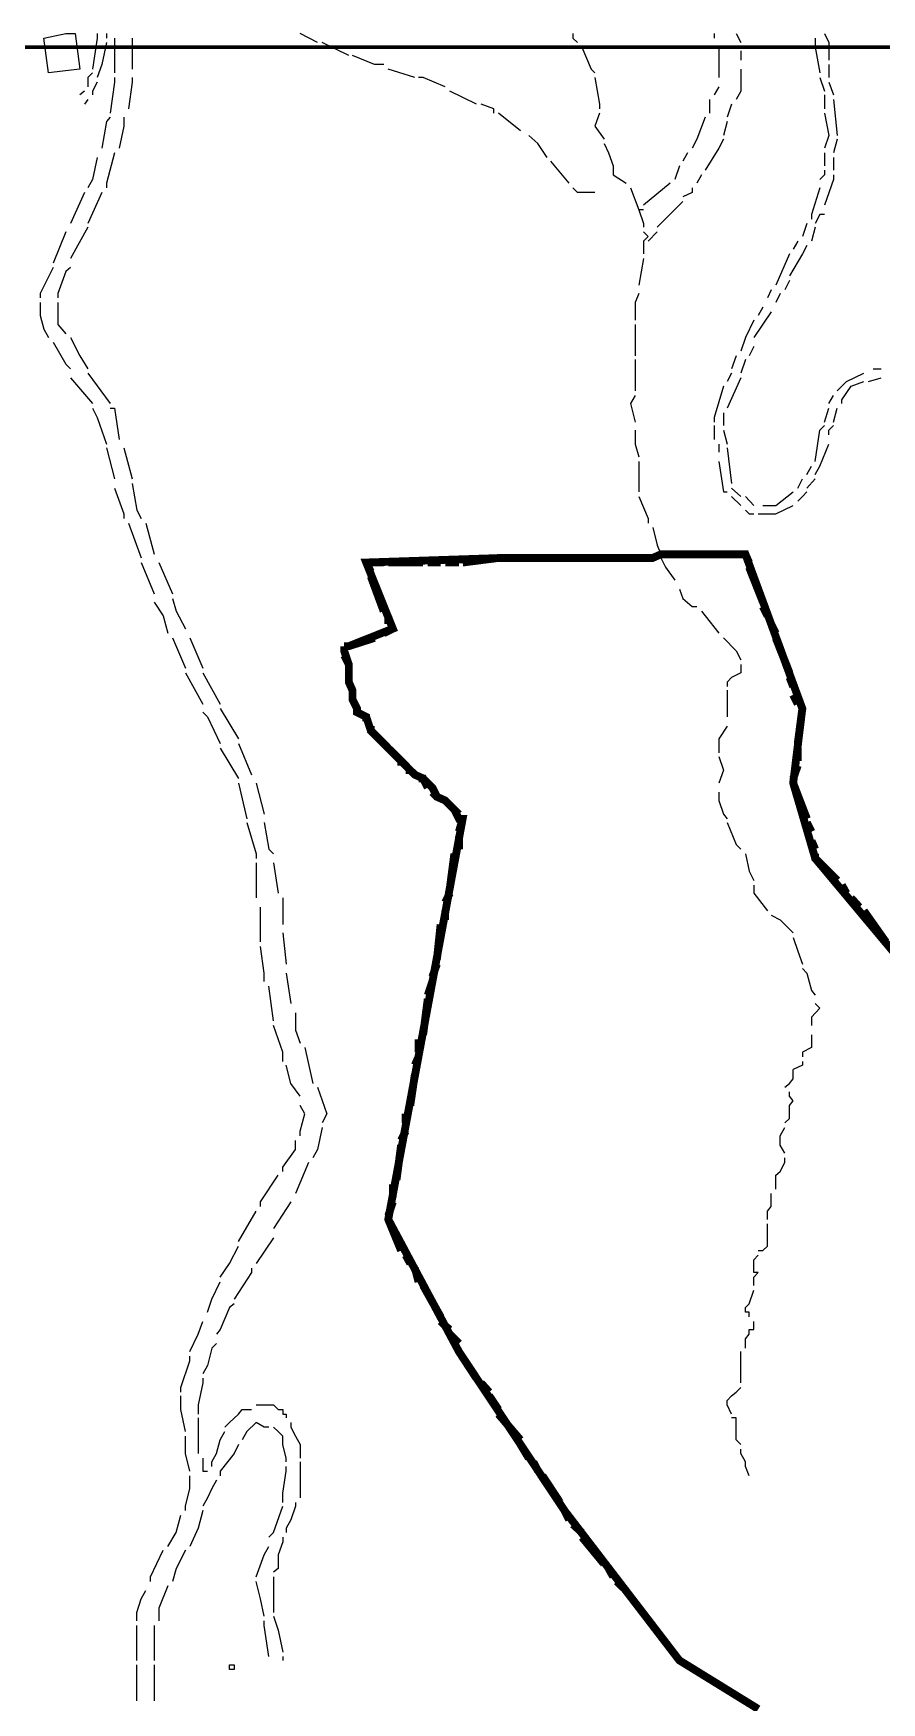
# Model space of a CAD drawing. Header units: millimetres. Extents: x -3588 to 75209, y -3737 to 38254.
# Drawn here: x -801 to -540, y 7621 to 8134 of the extents above; entities that cross this region are included whole.
import ezdxf

# ---------------------------------------------------------------- set-up
doc = ezdxf.new("R2010")
doc.units = ezdxf.units.MM
doc.layers.add('P', color=253, linetype='Continuous')

msp = doc.modelspace()

# ---------------------------------------------------------------- linework, layer by layer
at = {"layer": 'P'}
for points, const_width in [([(-1120.072, 8129.594), (14080.559, 8129.594)], 1.2), ([(-705.4, 7945.535), (-703.975, 7945.535), (-690.436, 7950.912), (-698.614, 7971.237), (-656.556, 7972.645), (-625.509, 7972.645), (-611.954, 7972.645), (-610.546, 7972.645), (-608.001, 7973.766), (-582.027, 7973.766), (-564.535, 7926.347), (-567.352, 7903.477), (-560.582, 7880.336), (-534.608, 7849.289)], 2.417), ([(-705.4, 7945.535), (-703.975, 7945.535), (-690.436, 7950.912), (-698.614, 7971.237), (-656.556, 7972.645), (-625.509, 7972.645), (-611.954, 7972.645), (-610.546, 7972.645), (-608.001, 7973.766), (-582.027, 7973.766), (-564.535, 7926.347), (-567.352, 7903.477), (-560.582, 7880.336), (-534.608, 7849.289)], 1.2), ([(-697.206, 7968.404), (-698.614, 7971.237)], 2.417), ([(-697.206, 7971.237), (-693.253, 7971.237)], 2.417), ([(-691.844, 7971.237), (-681.122, 7971.237)], 2.417), ([(-679.698, 7971.237), (-675.745, 7971.237)], 2.417), ([(-674.336, 7971.237), (-670.111, 7971.237)], 2.417), ([(-668.975, 7971.237), (-657.965, 7972.645)], 2.417), ([(-656.556, 7972.645), (-652.603, 7972.645)], 2.417), ([(-651.195, 7972.645), (-648.65, 7972.645)], 2.417), ([(-645.834, 7972.645), (-635.095, 7972.645)], 2.417), ([(-633.687, 7972.645), (-630.87, 7972.645)], 2.417), ([(-628.326, 7972.645), (-625.509, 7972.645)], 2.417), ([(-622.676, 7972.645), (-613.362, 7972.645)], 2.417), ([(-610.546, 7972.645), (-608.001, 7973.766)], 2.417), ([(-605.184, 7973.766), (-602.352, 7973.766)], 2.417), ([(-601.231, 7973.766), (-590.221, 7973.766)], 2.417), ([(-587.676, 7973.766), (-584.86, 7973.766)], 2.417), ([(-583.451, 7973.766), (-582.027, 7973.766), (-580.907, 7971.237)], 2.417), ([(-580.907, 7969.813), (-576.666, 7959.09)], 2.417), ([(-693.253, 7956.274), (-697.206, 7966.996)], 2.417), ([(-691.844, 7952.321), (-691.844, 7954.849)], 2.417), ([(-576.666, 7957.682), (-575.257, 7954.849)], 2.417), ([(-693.253, 7949.488), (-690.436, 7950.912)], 2.417), ([(-574.121, 7952.321), (-572.713, 7949.488)], 2.417), ([(-705.4, 7945.535), (-703.975, 7945.535), (-696.069, 7948.08)], 2.417), ([(-578.074, 7618.931), (-602.352, 7633.895), (-637.64, 7679.906), (-670.111, 7728.749), (-674.336, 7736.655), (-691.844, 7769.398), (-668.975, 7892.467), (-670.111, 7892.467), (-671.52, 7895.3), (-674.336, 7898.116), (-676.881, 7899.252), (-678.289, 7902.069), (-681.122, 7904.886), (-683.651, 7906.022), (-685.075, 7907.43), (-687.892, 7910.263), (-691.844, 7914.2), (-694.661, 7917.033), (-697.206, 7919.577), (-698.614, 7923.802), (-701.447, 7925.21), (-701.447, 7926.347), (-702.855, 7929.163), (-702.855, 7931.996), (-703.975, 7934.525), (-703.975, 7937.357), (-703.975, 7939.902), (-705.4, 7944.127), (-705.4, 7945.535)], 2.417), ([(-705.4, 7944.127), (-705.4, 7945.535)], 2.417), ([(-578.074, 7618.931), (-602.352, 7633.895), (-637.64, 7679.906), (-670.111, 7728.749), (-674.336, 7736.655), (-691.844, 7769.398), (-668.975, 7892.467), (-670.111, 7892.467), (-671.52, 7895.3), (-674.336, 7898.116), (-676.881, 7899.252), (-678.289, 7902.069), (-681.122, 7904.886), (-683.651, 7906.022), (-685.075, 7907.43), (-687.892, 7910.263), (-691.844, 7914.2), (-694.661, 7917.033), (-697.206, 7919.577), (-698.614, 7923.802), (-701.447, 7925.21), (-701.447, 7926.347), (-702.855, 7929.163), (-702.855, 7931.996), (-703.975, 7934.525), (-703.975, 7937.357), (-703.975, 7939.902), (-705.4, 7944.127), (-705.4, 7945.535)], 1.2), ([(-572.713, 7948.08), (-568.488, 7937.357)], 2.417), ([(-703.975, 7938.766), (-703.975, 7939.902), (-705.4, 7942.719)], 2.417), ([(-701.447, 7926.347), (-702.855, 7929.163), (-702.855, 7931.996), (-703.975, 7934.525), (-703.975, 7937.357)], 2.417), ([(-568.488, 7935.949), (-567.352, 7933.116)], 2.417), ([(-567.352, 7930.588), (-565.943, 7927.755)], 2.417), ([(-698.614, 7922.394), (-698.614, 7923.802), (-701.447, 7925.21)], 2.417), ([(-564.535, 7926.347), (-565.943, 7915.624)], 2.417), ([(-696.069, 7918.441), (-697.206, 7919.577), (-697.206, 7920.985)], 2.417), ([(-687.892, 7908.839), (-687.892, 7910.263), (-691.844, 7914.2), (-694.661, 7917.033)], 2.417), ([(-565.943, 7914.2), (-565.943, 7910.263)], 2.417), ([(-565.943, 7908.839), (-567.352, 7904.886)], 2.417), ([(-683.651, 7906.022), (-685.075, 7907.43), (-686.483, 7907.43)], 2.417), ([(-679.698, 7902.069), (-681.122, 7904.886), (-682.53, 7904.886)], 2.417), ([(-567.352, 7903.477), (-563.127, 7892.467)], 2.417), ([(-670.111, 7893.875), (-671.52, 7895.3), (-674.336, 7898.116), (-676.881, 7899.252), (-678.289, 7900.661)], 2.417), ([(-670.111, 7888.514), (-668.975, 7892.467)], 2.417), ([(-563.127, 7891.347), (-561.702, 7888.514)], 2.417), ([(-670.111, 7883.153), (-670.111, 7887.106)], 2.417), ([(-561.702, 7885.697), (-560.582, 7883.153)], 2.417), ([(-672.928, 7871.022), (-671.52, 7881.744)], 2.417), ([(-560.582, 7881.744), (-560.582, 7880.336), (-553.796, 7873.55)], 2.417), ([(-674.336, 7866.781), (-672.928, 7869.614)], 2.417), ([(-552.388, 7872.142), (-550.98, 7869.614)], 2.417), ([(-549.571, 7868.189), (-547.027, 7865.373)], 2.417), ([(-674.336, 7861.42), (-674.336, 7864.236)], 2.417), ([(-545.619, 7864.236), (-538.849, 7854.65)], 2.417), ([(-676.881, 7849.289), (-675.745, 7860.011)], 2.417), ([(-678.289, 7843.912), (-676.881, 7847.865)], 2.417), ([(-679.698, 7838.278), (-678.289, 7842.503)], 2.417), ([(-681.122, 7826.131), (-679.698, 7837.142)], 2.417), ([(-682.53, 7820.77), (-682.53, 7824.723)], 2.417), ([(-683.651, 7816.817), (-682.53, 7819.362)], 2.417), ([(-685.075, 7804.398), (-683.651, 7814.001)], 2.417), ([(-686.483, 7799.037), (-686.483, 7801.854)], 2.417), ([(-687.892, 7793.676), (-686.483, 7796.493)], 2.417), ([(-689.3, 7781.529), (-687.892, 7792.252)], 2.417), ([(-690.436, 7776.168), (-690.436, 7780.121)], 2.417), ([(-691.844, 7770.519), (-690.436, 7774.76)], 2.417), ([(-687.892, 7759.796), (-691.844, 7769.398)], 2.417), ([(-685.075, 7755.843), (-686.483, 7758.388)], 2.417), ([(-682.53, 7750.194), (-683.651, 7754.435)], 2.417), ([(-675.745, 7739.471), (-681.122, 7749.074)], 2.417), ([(-672.928, 7735.518), (-674.336, 7736.655), (-675.745, 7738.063)], 2.417), ([(-670.111, 7731.277), (-672.928, 7734.11)], 2.417), ([(-664.75, 7720.555), (-670.111, 7728.749)], 2.417), ([(-660.797, 7716.33), (-663.326, 7719.147)], 2.417), ([(-657.965, 7710.953), (-660.797, 7715.194)], 2.417), ([(-651.195, 7701.639), (-657.965, 7709.544)], 2.417), ([(-648.65, 7696.005), (-651.195, 7700.23)], 2.417), ([(-645.834, 7692.052), (-647.242, 7694.869)], 2.417), ([(-639.048, 7682.45), (-644.425, 7690.628)], 2.417), ([(-636.232, 7677.089), (-637.64, 7679.906)], 2.417), ([(-632.279, 7673.136), (-635.095, 7675.681)], 2.417), ([(-625.509, 7663.534), (-632.279, 7671.728)], 2.417), ([(-622.676, 7659.581), (-624.101, 7662.125)], 2.417), ([(-618.724, 7655.356), (-621.556, 7658.173)], 2.417)]:
    msp.add_lwpolyline(points, dxfattribs=dict(at, const_width=const_width))
for points in [[(-789.515, 8133.835), (-788.107, 8133.835), (-786.698, 8122.824), (-796.285, 8121.688), (-797.693, 8132.411), (-790.923, 8133.835), (-789.515, 8133.835)], [(-781.321, 8133.835), (-781.321, 8132.411), (-782.746, 8122.824)], [(-778.505, 8131.002), (-779.913, 8124.233), (-781.321, 8120.28)], [(-778.505, 8133.835), (-778.505, 8132.411)], [(-775.96, 8132.411), (-775.96, 8129.594), (-775.96, 8121.688)], [(-770.599, 8132.411), (-770.599, 8129.594), (-770.599, 8122.824)], [(-713.578, 8131.002), (-718.939, 8133.835)], [(-703.975, 8127.049), (-712.169, 8131.002)], [(-635.095, 8133.835), (-635.095, 8132.411), (-633.687, 8131.002)], [(-591.629, 8133.835), (-591.629, 8132.411)], [(-584.86, 8133.835), (-583.451, 8131.002)], [(-560.582, 8132.411), (-560.582, 8129.594), (-559.174, 8121.688)], [(-557.749, 8133.835), (-556.341, 8131.002), (-556.341, 8125.641)], [(-693.253, 8124.233), (-696.069, 8124.233), (-702.855, 8127.049)], [(-632.279, 8129.594), (-629.462, 8122.824), (-628.326, 8121.688)], [(-591.629, 8129.594), (-590.221, 8129.594), (-590.221, 8120.28)], [(-583.451, 8128.458), (-583.451, 8125.641)], [(-782.746, 8121.688), (-784.154, 8120.28), (-784.154, 8117.447)], [(-775.96, 8120.28), (-775.96, 8118.871), (-777.368, 8109.269)], [(-770.599, 8120.28), (-770.599, 8118.871), (-771.735, 8110.677)], [(-683.651, 8120.28), (-691.844, 8122.824)], [(-674.336, 8117.447), (-681.122, 8120.28), (-682.53, 8120.28)], [(-628.326, 8120.28), (-626.917, 8112.086), (-626.917, 8110.677)], [(-583.451, 8122.824), (-583.451, 8116.039), (-584.86, 8113.51)], [(-559.174, 8120.28), (-557.749, 8116.039)], [(-556.341, 8124.233), (-556.341, 8120.28)], [(-785.274, 8116.039), (-786.698, 8114.918)], [(-781.321, 8118.871), (-782.746, 8116.039), (-782.746, 8114.918)], [(-664.75, 8112.086), (-672.928, 8116.039)], [(-590.221, 8117.447), (-591.629, 8114.918)], [(-557.749, 8114.918), (-557.749, 8110.677)], [(-556.341, 8118.871), (-554.933, 8114.918)], [(-784.154, 8113.51), (-785.274, 8112.086)], [(-659.373, 8109.269), (-659.373, 8110.677), (-663.326, 8112.086)], [(-593.038, 8113.51), (-593.038, 8109.269)], [(-586.268, 8112.086), (-587.676, 8108.133)], [(-554.933, 8113.51), (-553.796, 8102.5)], [(-777.368, 8108.133), (-778.505, 8106.725), (-779.913, 8098.547)], [(-773.143, 8108.133), (-773.143, 8105.316), (-774.552, 8098.547)], [(-651.195, 8103.908), (-657.965, 8109.269)], [(-626.917, 8109.269), (-628.326, 8105.316), (-625.509, 8101.363)], [(-594.446, 8108.133), (-596.99, 8101.363), (-598.399, 8098.547)], [(-587.676, 8106.725), (-588.813, 8102.5)], [(-557.749, 8109.269), (-556.341, 8102.5), (-557.749, 8098.547)], [(-643.001, 8095.714), (-645.834, 8099.955), (-648.65, 8102.5)], [(-625.509, 8099.955), (-624.101, 8097.122), (-622.676, 8093.185)], [(-588.813, 8101.363), (-590.221, 8098.547), (-594.446, 8091.761)], [(-553.796, 8101.363), (-554.933, 8097.122)], [(-781.321, 8095.714), (-782.746, 8088.944), (-784.154, 8086.4)], [(-775.96, 8097.122), (-778.505, 8087.808), (-778.505, 8086.4)], [(-636.232, 8087.808), (-641.881, 8094.594)], [(-599.823, 8097.122), (-601.231, 8094.594)], [(-557.749, 8097.122), (-557.749, 8093.185)], [(-554.933, 8095.714), (-554.933, 8091.761)], [(-622.676, 8093.185), (-622.676, 8090.353)], [(-622.676, 8090.353), (-618.724, 8087.808)], [(-602.352, 8093.185), (-603.776, 8088.944)], [(-595.582, 8090.353), (-596.99, 8087.808)], [(-557.749, 8091.761), (-557.749, 8090.353), (-559.174, 8088.944)], [(-554.933, 8090.353), (-554.933, 8088.944), (-557.749, 8081.039)], [(-785.274, 8084.992), (-789.515, 8075.389)], [(-779.913, 8084.992), (-784.154, 8075.389)], [(-628.326, 8084.992), (-633.687, 8084.992), (-635.095, 8086.4)], [(-617.315, 8086.4), (-614.771, 8079.63)], [(-605.184, 8087.808), (-613.362, 8081.039)], [(-598.399, 8086.4), (-598.399, 8084.992), (-601.231, 8083.583)], [(-559.174, 8086.4), (-561.702, 8078.222), (-561.702, 8076.798)], [(-613.362, 8079.63), (-614.771, 8079.63)], [(-614.771, 8079.63), (-613.362, 8075.389)], [(-601.231, 8082.175), (-609.137, 8074.269)], [(-784.154, 8074.269), (-789.515, 8064.667)], [(-613.362, 8075.389), (-613.362, 8074.269)], [(-563.127, 8075.389), (-564.535, 8071.436)], [(-560.582, 8074.269), (-561.702, 8070.028)], [(-557.749, 8078.222), (-559.174, 8078.222), (-560.582, 8075.389)], [(-790.923, 8072.861), (-794.876, 8063.258)], [(-613.362, 8072.861), (-611.954, 8071.436), (-613.362, 8070.028)], [(-613.362, 8070.028), (-613.362, 8066.075)], [(-609.137, 8072.861), (-611.954, 8070.028)], [(-563.127, 8068.62), (-564.535, 8066.075), (-568.488, 8059.306)], [(-565.943, 8070.028), (-567.352, 8067.483)], [(-613.362, 8064.667), (-614.771, 8056.473)], [(-568.488, 8066.075), (-572.713, 8056.473)], [(-794.876, 8061.85), (-798.829, 8053.944), (-798.829, 8052.536)], [(-789.515, 8061.85), (-790.923, 8060.714), (-793.468, 8053.944), (-793.468, 8052.536)], [(-614.771, 8053.944), (-615.907, 8051.112), (-615.907, 8045.75)], [(-574.121, 8055.065), (-575.257, 8052.536)], [(-571.305, 8053.944), (-572.713, 8051.112)], [(-568.488, 8057.897), (-569.896, 8055.065)], [(-798.829, 8051.112), (-798.829, 8047.159), (-797.693, 8042.934), (-796.285, 8040.389)], [(-793.468, 8051.112), (-793.468, 8048.295), (-793.468, 8044.342), (-790.923, 8041.525)], [(-574.121, 8048.295), (-579.498, 8040.389)], [(-576.666, 8049.703), (-578.074, 8047.159)], [(-615.907, 8044.342), (-615.907, 8036.148), (-615.907, 8034.74)], [(-579.498, 8045.75), (-582.027, 8040.389), (-583.451, 8036.148)], [(-794.876, 8038.981), (-790.923, 8032.211), (-789.515, 8030.787)], [(-789.515, 8040.389), (-786.698, 8034.74), (-784.154, 8030.787)], [(-579.498, 8037.573), (-580.907, 8034.74)], [(-615.907, 8033.62), (-615.907, 8029.379), (-615.907, 8024.017)], [(-584.86, 8034.74), (-586.268, 8030.787)], [(-582.027, 8033.62), (-583.451, 8029.379)], [(-789.515, 8027.97), (-782.746, 8020.064)], [(-784.154, 8029.379), (-777.368, 8020.064)], [(-586.268, 8029.379), (-587.676, 8026.834)], [(-583.451, 8027.97), (-587.676, 8018.656)], [(-553.796, 8024.017), (-550.98, 8026.834), (-545.619, 8029.379)], [(-544.21, 8026.834), (-540.257, 8027.97)], [(-542.802, 8030.787), (-540.257, 8030.787)], [(-615.907, 8022.609), (-617.315, 8020.064), (-615.907, 8014.415)], [(-588.813, 8025.426), (-591.629, 8015.823), (-591.629, 8014.415)], [(-556.341, 8020.064), (-554.933, 8022.609)], [(-552.388, 8020.064), (-552.388, 8021.201), (-549.571, 8025.426), (-545.619, 8026.834)], [(-782.746, 8018.656), (-781.321, 8015.823), (-778.505, 8007.646)], [(-777.368, 8018.656), (-775.96, 8018.656), (-774.552, 8009.054)], [(-588.813, 8017.248), (-588.813, 8015.823), (-588.813, 8013.295)], [(-557.749, 8014.415), (-556.341, 8018.656)], [(-554.933, 8014.415), (-553.796, 8018.656)], [(-591.629, 8013.295), (-591.629, 8009.054)], [(-560.582, 8002.284), (-559.174, 8011.887), (-557.749, 8013.295)], [(-556.341, 8010.462), (-556.341, 8011.887), (-554.933, 8013.295)], [(-615.907, 8011.887), (-615.907, 8010.462), (-615.907, 8007.646), (-614.771, 8003.693)], [(-590.221, 8007.646), (-590.221, 8005.101)], [(-588.813, 8011.887), (-587.676, 8007.646)], [(-560.582, 7998.331), (-559.174, 8000.876), (-556.341, 8007.646)], [(-778.505, 8006.509), (-775.96, 7996.923)], [(-773.143, 8006.509), (-770.599, 7996.923)], [(-614.771, 8002.284), (-614.771, 7999.74), (-614.771, 7994.09), (-614.771, 7992.97)], [(-590.221, 8002.284), (-588.813, 7992.97), (-587.676, 7992.97)], [(-587.676, 8006.509), (-586.268, 7995.499)], [(-565.943, 7994.09), (-564.535, 7996.923)], [(-563.127, 7998.331), (-561.702, 8000.876)], [(-563.127, 7994.09), (-560.582, 7996.923)], [(-775.96, 7994.09), (-773.143, 7986.185), (-773.143, 7984.776)], [(-770.599, 7995.499), (-769.19, 7987.321), (-767.782, 7984.776)], [(-614.771, 7991.562), (-611.954, 7984.776), (-611.954, 7983.368)], [(-586.268, 7994.09), (-583.451, 7991.562)], [(-586.268, 7991.562), (-583.451, 7988.729)], [(-582.027, 7991.562), (-579.498, 7988.729)], [(-576.666, 7988.729), (-572.713, 7988.729), (-567.352, 7992.97)], [(-565.943, 7990.138), (-564.535, 7991.562), (-563.127, 7992.97)], [(-582.027, 7987.321), (-580.907, 7986.185), (-579.498, 7986.185)], [(-578.074, 7986.185), (-572.713, 7986.185), (-567.352, 7988.729)], [(-771.735, 7983.368), (-767.782, 7972.645)], [(-766.374, 7983.368), (-763.829, 7973.766)], [(-610.546, 7981.96), (-609.137, 7976.598), (-608.001, 7973.766)], [(-767.782, 7971.237), (-763.829, 7961.635)], [(-762.421, 7971.237), (-758.18, 7961.635)], [(-608.001, 7972.645), (-606.593, 7969.813), (-603.776, 7965.86)], [(-602.352, 7963.043), (-601.231, 7960.227), (-598.399, 7957.682), (-596.99, 7957.682)], [(-763.829, 7959.09), (-760.997, 7954.849), (-759.588, 7949.488)], [(-758.18, 7960.227), (-757.044, 7956.274), (-754.227, 7950.912)], [(-595.582, 7956.274), (-594.446, 7954.849), (-590.221, 7949.488)], [(-758.18, 7948.08), (-754.227, 7938.766)], [(-752.819, 7948.08), (-748.866, 7938.766)], [(-588.813, 7948.08), (-584.86, 7944.127), (-583.451, 7941.31)], [(-754.227, 7937.357), (-748.866, 7927.755)], [(-748.866, 7937.357), (-743.504, 7927.755)], [(-583.451, 7939.902), (-583.451, 7938.766), (-583.451, 7937.357), (-586.268, 7935.949), (-587.676, 7934.525), (-587.676, 7933.116)], [(-587.676, 7931.996), (-587.676, 7927.755), (-587.676, 7923.802)], [(-748.866, 7925.21), (-747.457, 7923.802), (-743.504, 7915.624)], [(-743.504, 7926.347), (-737.855, 7917.033)], [(-587.676, 7920.985), (-590.221, 7917.033), (-590.221, 7914.2), (-590.221, 7912.792)], [(-737.855, 7915.624), (-733.902, 7906.022)], [(-743.504, 7914.2), (-737.855, 7904.886)], [(-590.221, 7911.671), (-588.813, 7907.43), (-590.221, 7903.477)], [(-737.855, 7903.477), (-735.311, 7892.467)], [(-732.494, 7903.477), (-729.949, 7893.875)], [(-590.221, 7900.661), (-590.221, 7898.116), (-588.813, 7893.875), (-587.676, 7892.467)], [(-735.311, 7891.347), (-732.494, 7881.744), (-732.494, 7880.336)], [(-729.949, 7891.347), (-728.541, 7883.153), (-727.133, 7881.744)], [(-587.676, 7891.347), (-584.86, 7884.561), (-583.451, 7883.153)], [(-732.494, 7878.928), (-732.494, 7868.189)], [(-727.133, 7878.928), (-725.724, 7869.614)], [(-582.027, 7881.744), (-580.907, 7876.383), (-579.498, 7873.55)], [(-579.498, 7872.142), (-579.498, 7869.614), (-575.257, 7864.236)], [(-731.086, 7854.65), (-731.086, 7858.603), (-731.086, 7865.373)], [(-724.3, 7868.189), (-724.3, 7860.011)], [(-574.121, 7862.828), (-571.305, 7861.42), (-567.352, 7857.467)], [(-729.949, 7842.503), (-729.949, 7845.048), (-731.086, 7853.226)], [(-724.3, 7857.467), (-723.18, 7847.865)], [(-567.352, 7856.058), (-565.943, 7851.817), (-564.535, 7847.865)], [(-723.18, 7845.048), (-721.771, 7835.734)], [(-564.535, 7846.456), (-563.127, 7845.048), (-561.702, 7839.687), (-560.582, 7838.278)], [(-727.133, 7830.372), (-728.541, 7841.095)], [(-720.347, 7832.901), (-720.347, 7827.54), (-718.939, 7823.587)], [(-560.582, 7835.734), (-559.174, 7834.325), (-561.702, 7831.493), (-561.702, 7830.372), (-561.702, 7828.964)], [(-724.3, 7817.954), (-724.3, 7820.77), (-727.133, 7828.964)], [(-717.53, 7822.179), (-714.986, 7811.168)], [(-561.702, 7826.131), (-561.702, 7823.587), (-561.702, 7822.179), (-564.535, 7820.77), (-564.535, 7819.362)], [(-564.535, 7817.954), (-564.535, 7816.817), (-567.352, 7815.409)], [(-718.939, 7807.215), (-721.771, 7811.168), (-723.18, 7816.817)], [(-569.896, 7810.048), (-568.488, 7811.168), (-567.352, 7812.576), (-567.352, 7814.001), (-567.352, 7815.409)], [(-713.578, 7810.048), (-710.761, 7801.854), (-712.169, 7799.037)], [(-569.896, 7799.037), (-568.488, 7800.446), (-568.488, 7801.854), (-568.488, 7804.398), (-567.352, 7805.807), (-568.488, 7807.215), (-568.488, 7808.639)], [(-718.939, 7795.084), (-718.939, 7796.493), (-717.53, 7801.854), (-718.939, 7804.398)], [(-712.169, 7797.629), (-713.578, 7790.843), (-714.986, 7788.315)], [(-569.896, 7789.723), (-571.305, 7792.252), (-571.305, 7795.084), (-569.896, 7797.629)], [(-724.3, 7784.074), (-724.3, 7785.482), (-720.347, 7790.843), (-720.347, 7793.676)], [(-716.394, 7786.89), (-720.347, 7777.304)], [(-572.713, 7778.712), (-572.713, 7780.121), (-572.713, 7782.937), (-571.305, 7784.074), (-569.896, 7786.89), (-569.896, 7788.315)], [(-731.086, 7773.351), (-731.086, 7774.76), (-725.724, 7782.937)], [(-575.257, 7769.398), (-575.257, 7770.519), (-575.257, 7771.927), (-574.121, 7773.351), (-574.121, 7774.76), (-574.121, 7776.168), (-574.121, 7777.304)], [(-737.855, 7762.613), (-732.494, 7771.927)], [(-721.771, 7774.76), (-727.133, 7766.566)], [(-578.074, 7759.796), (-576.666, 7759.796), (-575.257, 7761.204), (-575.257, 7762.613), (-575.257, 7763.749), (-575.257, 7765.157), (-575.257, 7766.566), (-575.257, 7767.99)], [(-743.504, 7751.602), (-740.672, 7755.843), (-737.855, 7761.204)], [(-727.133, 7763.749), (-732.494, 7755.843)], [(-579.498, 7749.074), (-579.498, 7750.194), (-579.498, 7751.602), (-578.074, 7753.027), (-579.498, 7753.027), (-579.498, 7754.435), (-579.498, 7755.843), (-579.498, 7756.979), (-578.074, 7758.388)], [(-733.902, 7754.435), (-733.902, 7753.027), (-739.263, 7744.833)], [(-747.457, 7740.88), (-746.049, 7744.833), (-743.504, 7750.194)], [(-580.907, 7739.471), (-580.907, 7740.88), (-582.027, 7740.88), (-582.027, 7742.288), (-580.907, 7743.424), (-579.498, 7747.665)], [(-739.263, 7743.424), (-740.672, 7742.288), (-743.504, 7735.518), (-744.625, 7734.11)], [(-752.819, 7728.749), (-750.274, 7734.11), (-748.866, 7738.063)], [(-582.027, 7729.869), (-582.027, 7731.277), (-582.027, 7732.702), (-580.907, 7734.11), (-580.907, 7735.518), (-579.498, 7735.518), (-579.498, 7736.655), (-579.498, 7738.063)], [(-744.625, 7731.277), (-746.049, 7729.869), (-747.457, 7724.508), (-748.866, 7721.963)], [(-755.635, 7716.33), (-755.635, 7717.738), (-752.819, 7725.916), (-752.819, 7727.341)], [(-583.451, 7719.147), (-583.451, 7720.555), (-583.451, 7721.963), (-583.451, 7723.1), (-583.451, 7724.508), (-583.451, 7727.341), (-583.451, 7728.749)], [(-748.866, 7720.555), (-748.866, 7719.147), (-750.274, 7712.377), (-750.274, 7709.544)], [(-754.227, 7704.183), (-755.635, 7710.953), (-755.635, 7715.194)], [(-586.268, 7709.544), (-587.676, 7712.377), (-587.676, 7713.785), (-586.268, 7715.194), (-584.86, 7716.33), (-583.451, 7717.738)], [(-742.096, 7705.592), (-740.672, 7707.016), (-737.855, 7709.544), (-736.719, 7710.953), (-733.902, 7710.953)], [(-732.494, 7712.377), (-731.086, 7712.377), (-729.949, 7712.377), (-727.133, 7712.377), (-725.724, 7710.953), (-724.3, 7710.953), (-724.3, 7709.544), (-723.18, 7709.544), (-723.18, 7708.424)], [(-750.274, 7708.424), (-750.274, 7705.592), (-750.274, 7698.822), (-750.274, 7697.414)], [(-746.049, 7693.461), (-746.049, 7694.869), (-744.625, 7697.414), (-743.504, 7701.639), (-742.096, 7704.183)], [(-728.541, 7705.592), (-729.949, 7705.592), (-732.494, 7707.016), (-735.311, 7704.183), (-736.719, 7701.639)], [(-723.18, 7694.869), (-723.18, 7696.005), (-724.3, 7700.23), (-724.3, 7702.775), (-725.724, 7704.183), (-727.133, 7705.592)], [(-721.771, 7707.016), (-721.771, 7705.592), (-720.347, 7702.775), (-718.939, 7700.23), (-718.939, 7696.005)], [(-583.451, 7700.23), (-584.86, 7701.639), (-584.86, 7704.183), (-584.86, 7705.592), (-584.86, 7707.016), (-584.86, 7708.424), (-586.268, 7708.424)], [(-752.819, 7692.052), (-754.227, 7697.414), (-754.227, 7702.775)], [(-737.855, 7700.23), (-739.263, 7697.414), (-743.504, 7692.052), (-743.504, 7690.628)], [(-748.866, 7696.005), (-748.866, 7692.052)], [(-718.939, 7694.869), (-718.939, 7692.052), (-718.939, 7688.099), (-718.939, 7683.858)], [(-580.907, 7690.628), (-582.027, 7693.461), (-582.027, 7694.869), (-583.451, 7697.414), (-583.451, 7698.822)], [(-754.227, 7679.906), (-754.227, 7681.314), (-752.819, 7686.691), (-752.819, 7690.628)], [(-748.866, 7692.052), (-747.457, 7692.052)], [(-744.625, 7689.22), (-746.049, 7686.691)], [(-724.3, 7682.45), (-724.3, 7685.267), (-723.18, 7692.052), (-723.18, 7693.461)], [(-746.049, 7686.691), (-747.457, 7683.858), (-748.866, 7681.314)], [(-748.866, 7679.906), (-750.274, 7674.544), (-752.819, 7668.895)], [(-728.541, 7671.728), (-727.133, 7673.136), (-724.3, 7681.314)], [(-720.347, 7682.45), (-720.347, 7681.314), (-721.771, 7677.089), (-723.18, 7674.544), (-723.18, 7673.136)], [(-759.588, 7668.895), (-757.044, 7673.136), (-755.635, 7678.497)], [(-732.494, 7659.581), (-729.949, 7666.366), (-728.541, 7668.895)], [(-724.3, 7671.728), (-724.3, 7670.303), (-725.724, 7666.366), (-725.724, 7662.125), (-727.133, 7660.989)], [(-764.949, 7658.173), (-764.949, 7659.581), (-760.997, 7667.775)], [(-754.227, 7667.775), (-757.044, 7662.125), (-758.18, 7658.173)], [(-729.949, 7647.45), (-731.086, 7652.811), (-732.494, 7658.173)], [(-727.133, 7659.581), (-727.133, 7655.356), (-727.133, 7652.811), (-727.133, 7648.57)], [(-769.19, 7646.042), (-769.19, 7648.57), (-767.782, 7652.811), (-766.374, 7655.356)], [(-759.588, 7656.764), (-762.421, 7649.979), (-762.421, 7646.042)], [(-769.19, 7633.895), (-769.19, 7641.801), (-769.19, 7644.617)], [(-763.829, 7644.617), (-763.829, 7636.439), (-763.829, 7633.895)], [(-728.541, 7635.031), (-729.949, 7644.617), (-729.949, 7646.042)], [(-727.133, 7647.45), (-725.724, 7643.209), (-724.3, 7636.439)], [(-769.19, 7621.476), (-769.19, 7622.884), (-769.19, 7632.487)], [(-763.829, 7632.487), (-763.829, 7629.654), (-763.829, 7621.476)], [(-740.672, 7632.487), (-739.263, 7632.487), (-739.263, 7631.078), (-740.672, 7631.078), (-740.672, 7632.487)], [(-724.3, 7635.031), (-724.3, 7633.895)]]:
    msp.add_lwpolyline(points, dxfattribs=at)

doc.saveas('drawing.dxf')
